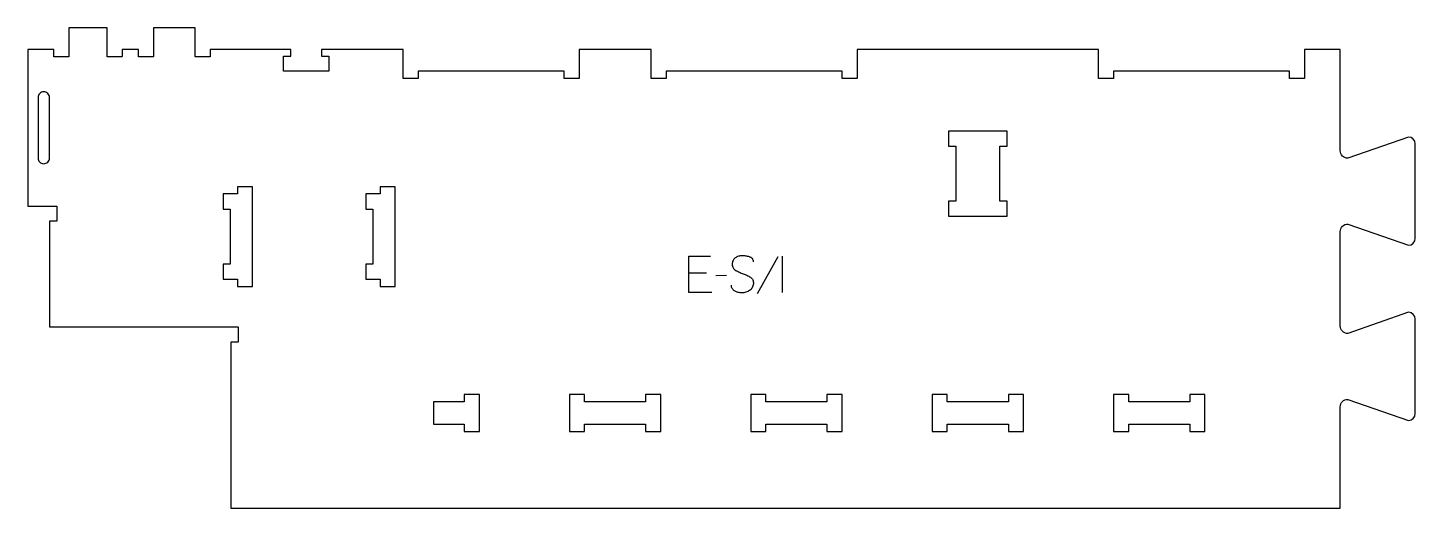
# Model space of a CAD drawing. Extents: x 0 to 1147, y 0 to 398.
import ezdxf

# ---------------------------------------------------------------- set-up
doc = ezdxf.new("R2010")
doc.units = 0
for name, color, linetype in [('1_ANYTOOL_1MMDEEP_LABELS_S', 2, 'CONTINUOUS'), ('3_ANYTOOL_CUTTHROUGH_INSID', 4, 'CONTINUOUS'), ('4_ANYTOOL_CUTTHROUGH_OUTSI', 5, 'CONTINUOUS')]:
    doc.layers.add(name, color=color, linetype=linetype)

msp = doc.modelspace()

# ---------------------------------------------------------------- linework, layer by layer
at = {"layer": '1_ANYTOOL_1MMDEEP_LABELS_S'}
for p, q in [((620.442627, 208.069182), (603.256913, 177.297753)), ((623.956913, 208.54061), (623.956913, 178.54061)), ((561.385484, 194.612039), (546.728341, 194.612039)), ((577.885484, 192.426325), (569.09977, 192.34061))]:
    msp.add_line(p, q, dxfattribs=at)
msp.add_lwpolyline([(565.671198, 178.54061), (546.728341, 178.54061), (546.728341, 208.54061), (564.556913, 208.54061)], dxfattribs=at)
msp.add_lwpolyline([(600.128341, 203.954896, 0.071867), (599.935228, 205.291503, 0.100684), (599.308698, 206.472753, 0.047558), (598.834145, 206.949203, 0.038563), (598.284145, 207.337932, 0.037928), (597.586957, 207.6854, 0.026634), (596.84977, 207.94061, 0.028461), (593.826436, 208.626593, 0.041577), (590.742627, 208.883467, 0.036938), (589.240267, 208.772328, 0.041531), (587.77477, 208.42811, 0.041583), (586.397393, 207.850902, 0.038125), (585.128341, 207.062039, 0.057611), (584.058188, 206.070135, 0.065808), (583.264055, 204.849539, 0.06469), (582.786559, 203.389984, 0.046778), (582.642627, 201.854896, 0.052235), (582.804983, 200.305054, 0.075448), (583.34977, 198.854896, 0.076671), (584.265862, 197.681843, 0.061023), (585.471198, 196.797753, 0.021951), (588.500052, 195.270407, 0.018213), (591.642627, 193.99061, -0.02405), (594.744111, 192.685148, -0.02981), (597.685484, 191.054896, -0.068439), (598.826786, 190.088965, -0.079282), (599.635484, 188.837039, -0.076308), (600.060484, 187.258357, -0.047772), (600.085484, 185.612039, -0.046243), (599.792249, 183.931079, -0.06359), (599.142627, 182.360253, -0.064671), (598.169803, 181.076064, -0.057073), (596.914055, 180.062039, -0.067522), (593.945747, 178.699128, -0.070793), (590.721198, 178.197753, -0.064027), (587.582183, 178.560268, -0.070447), (584.656913, 179.74061, -0.054374), (583.498495, 180.590243, -0.074742), (582.59977, 181.701325, -0.075199), (582.076762, 183.007703, -0.057737), (581.914055, 184.412039)], format="xyb", dxfattribs=at)
at = {"layer": '3_ANYTOOL_CUTTHROUGH_INSID'}
msp.add_lwpolyline([(18, 339.749991, 0.198912), (16.608762, 343.108752, 0.414214), (9.891244, 343.108759, 0.198912), (8.5, 339.75), (8.5, 289.75, 0.198913), (9.891241, 286.391239, 0.198913), (13.25, 284.999994, 0.198913), (16.60876, 286.391239, 0.198913), (18, 289.750001)], format="xyb", close=True, dxfattribs=at)
for points in [[(810, 241.5), (810, 254), (804, 254), (804, 299.5), (810, 299.5), (810, 312), (761.5, 312), (761.5, 299.5), (767.5, 299.5), (767.5, 254), (761.5, 254), (761.5, 241.5)], [(173.5, 266), (173.5, 260), (161.5, 260), (161.5, 247.5), (167.5, 247.5), (167.5, 202), (161.5, 202), (161.5, 189.5), (173.5, 189.5), (173.5, 183.5), (186, 183.5), (186, 266)], [(291.5, 266), (291.5, 260), (279.5, 260), (279.5, 247.5), (285.5, 247.5), (285.5, 202), (279.5, 202), (279.5, 189.5), (291.5, 189.5), (291.5, 183.5), (304, 183.5), (304, 266)], [(335.5, 87.75), (335.5, 69.75), (335.5, 69.5), (361, 69.5), (361, 63.5), (373.5, 63.5), (373.5, 94), (361, 94), (361, 88), (335.5, 88)], [(460.5, 88), (460.5, 94), (448, 94), (448, 63.5), (460.5, 63.5), (460.5, 69.5), (511, 69.5), (511, 63.5), (523.5, 63.5), (523.5, 94), (511, 94), (511, 88)], [(635.75, 69.5), (661, 69.5), (661, 63.5), (673.5, 63.5), (673.5, 94), (661, 94), (661, 88), (610.5, 88), (610.5, 94), (598, 94), (598, 63.5), (610.5, 63.5), (610.5, 69.5)], [(760.5, 88), (760.5, 94), (748, 94), (748, 63.5), (760.5, 63.5), (760.5, 69.5), (811, 69.5), (811, 63.5), (823.5, 63.5), (823.5, 94), (811, 94), (811, 88)], [(935.75, 69.5), (961, 69.5), (961, 63.5), (973.5, 63.5), (973.5, 94), (961, 94), (961, 88), (910.5, 88), (910.5, 94), (898, 94), (898, 63.5), (910.5, 63.5), (910.5, 69.5)]]:
    msp.add_lwpolyline(points, close=True, dxfattribs=at)
at = {"layer": '4_ANYTOOL_CUTTHROUGH_OUTSI'}
msp.add_lwpolyline([(528, 361.5), (528, 355.75, -0.414214), (527.75, 355.5), (515.75, 355.5, -0.414214), (515.5, 355.75), (515.5, 379.5), (456, 379.5), (456, 355.75, -0.414214), (455.75, 355.5), (443.75, 355.5, -0.414214), (443.5, 355.75), (443.5, 361.5), (335.75, 361.5), (323, 361.5), (323, 355.75, -0.414214), (322.75, 355.5), (310.75, 355.5, -0.414214), (310.5, 355.75), (310.5, 379.5), (243, 379.5), (243, 374), (248.75, 374, -0.414214), (249, 373.75), (249, 361.75, -0.414214), (248.75, 361.5), (211.75, 361.5, -0.414214), (211.5, 361.75), (211.5, 373.75, -0.414214), (211.75, 374), (217.5, 374), (217.5, 379.5), (151, 379.5), (151, 373.75, -0.414214), (150.75, 373.5), (138.75, 373.5, -0.414214), (138.5, 373.75), (138.5, 397.5), (104, 397.5), (104, 373.75, -0.414214), (103.75, 373.5), (91.75, 373.5, -0.414214), (91.5, 373.75), (91.5, 379.5), (78.089, 379.5), (78.089, 373.75, -0.414214), (77.839, 373.5), (65.839, 373.5, -0.414214), (65.589, 373.75), (65.589, 397.5), (34, 397.5), (34, 373.75, -0.414214), (33.75, 373.5), (21.75, 373.5, -0.414214), (21.5, 373.75), (21.5, 379.5), (0, 379.5), (0, 250), (23.75, 250, -0.414214), (24, 249.75), (24, 237.75, -0.414214), (23.75, 237.5), (18, 237.5), (18, 150), (173.75, 150, -0.414214), (174, 149.75), (174, 137.75, -0.414214), (173.75, 137.5), (168, 137.5), (168, 0), (335.75, 0), (635.75, 0), (935.75, 0), (1085.5, 0), (1085.500006, 83.889752, -0.411451), (1091.749733, 90.081923, -0.084369), (1091.832321, 90.067888), (1141.79178, 72.581936, 0.412073), (1147.499733, 78.331783), (1147.499733, 156.331783, 0.412073), (1141.79178, 162.081629), (1091.832321, 144.595678, -0.084369), (1091.749733, 144.581642, -0.414214), (1085.499733, 150.831642), (1085.499733, 228.831642, -0.414214), (1091.749733, 235.081642, -0.084369), (1091.832321, 235.067606), (1141.79178, 217.581655, 0.412073), (1147.499733, 223.331501), (1147.499733, 301.331501, 0.412073), (1141.79178, 307.081348), (1091.832321, 289.595396, -0.084369), (1091.749733, 289.581361, -0.411451), (1085.500006, 295.773532), (1085.5, 379.5), (1056, 379.5), (1056, 355.75, -0.414214), (1055.75, 355.5), (1043.75, 355.5, -0.414214), (1043.5, 355.75), (1043.5, 361.5), (973.75, 361.5), (898, 361.5), (898, 355.75, -0.414214), (897.75, 355.5), (885.75, 355.5, -0.414214), (885.5, 355.75), (885.5, 379.5), (686, 379.5), (686, 355.75, -0.414214), (685.75, 355.5), (673.75, 355.5, -0.414214), (673.5, 355.75), (673.5, 361.5)], format="xyb", close=True, dxfattribs=at)

doc.saveas('drawing.dxf')
